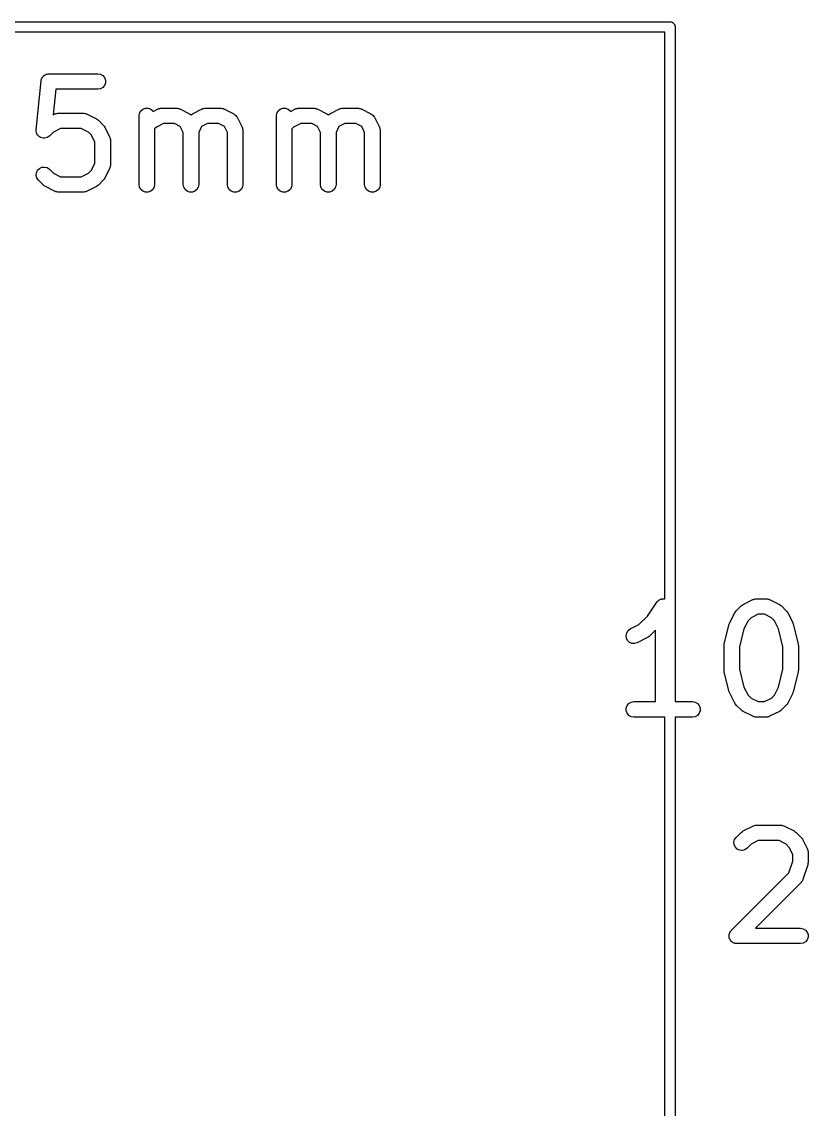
# Model space of a CAD drawing. Extents: x 128.4 to 190.5, y -130.4 to -95.9.
# Drawn here: x 144.17 to 151.8, y -115.04 to -104.47 of the extents above; entities that cross this region are included whole.
import ezdxf

# ---------------------------------------------------------------- set-up
doc = ezdxf.new("R2010")
doc.units = 0
doc.header["$MEASUREMENT"] = 0
doc.layers.add('BLACK', color=7, linetype='CONTINUOUS')

msp = doc.modelspace()

# ---------------------------------------------------------------- linework, layer by layer
at = {"layer": 'Black'}
for p, q in [((128.46, -104.473), (150.46, -104.473)), ((150.41, -104.573), (128.511, -104.573)), ((150.41, -110.079), (150.41, -104.573)), ((150.46, -104.473), (150.465, -104.474)), ((150.465, -104.474), (150.469, -104.474)), ((150.469, -104.474), (150.473, -104.475)), ((150.473, -104.475), (150.478, -104.476)), ((150.478, -104.476), (150.481, -104.478)), ((150.481, -104.478), (150.486, -104.48)), ((150.486, -104.48), (150.489, -104.483)), ((150.489, -104.483), (150.493, -104.485)), ((150.493, -104.485), (150.495, -104.488)), ((150.495, -104.488), (150.499, -104.491)), ((150.499, -104.491), (150.501, -104.495)), ((150.501, -104.495), (150.504, -104.498)), ((150.504, -104.498), (150.505, -104.502)), ((150.505, -104.502), (150.507, -104.506)), ((150.507, -104.506), (150.508, -104.51)), ((150.508, -104.51), (150.51, -104.514)), ((150.51, -104.514), (150.51, -104.519)), ((150.51, -104.519), (150.51, -104.523)), ((150.51, -104.523), (150.51, -111.077)), ((144.379, -104.998), (144.38, -104.996)), ((144.38, -104.996), (144.389, -104.991)), ((144.389, -104.991), (144.398, -104.985)), ((144.398, -104.985), (144.4, -104.985)), ((144.4, -104.985), (144.403, -104.983)), ((144.403, -104.983), (144.413, -104.981)), ((144.413, -104.981), (144.423, -104.979)), ((144.423, -104.979), (144.426, -104.979)), ((144.426, -104.979), (144.429, -104.979)), ((144.429, -104.979), (144.905, -104.979)), ((144.905, -104.979), (144.93, -104.983)), ((144.93, -104.983), (144.953, -104.996)), ((144.953, -104.996), (144.97, -105.016)), ((144.306, -105.522), (144.354, -105.046)), ((144.354, -105.046), (144.355, -105.043)), ((144.355, -105.041), (144.358, -105.031)), ((144.355, -105.043), (144.355, -105.041)), ((144.358, -105.031), (144.361, -105.021)), ((144.361, -105.021), (144.363, -105.019)), ((144.363, -105.019), (144.364, -105.016)), ((144.364, -105.016), (144.37, -105.008)), ((144.37, -105.008), (144.376, -105)), ((144.376, -105), (144.379, -104.998)), ((144.97, -105.091), (144.953, -105.111)), ((144.97, -105.016), (144.979, -105.041)), ((144.979, -105.067), (144.97, -105.091)), ((144.979, -105.041), (144.979, -105.067)), ((144.496, -105.129), (144.472, -105.377)), ((144.905, -105.129), (144.496, -105.129)), ((144.93, -105.124), (144.905, -105.129)), ((144.953, -105.111), (144.93, -105.124)), ((145.343, -105.322), (145.368, -105.313)), ((145.368, -105.313), (145.394, -105.313)), ((145.394, -105.313), (145.418, -105.322)), ((145.507, -105.315), (145.515, -105.312)), ((145.515, -105.312), (145.52, -105.313)), ((145.52, -105.313), (145.524, -105.312)), ((145.524, -105.312), (145.667, -105.312)), ((145.667, -105.312), (145.671, -105.313)), ((145.671, -105.313), (145.675, -105.312)), ((145.675, -105.312), (145.684, -105.315)), ((145.935, -105.315), (145.944, -105.312)), ((145.944, -105.312), (145.948, -105.313)), ((145.948, -105.313), (145.952, -105.312)), ((145.952, -105.312), (146.095, -105.312)), ((146.095, -105.312), (146.099, -105.313)), ((146.099, -105.313), (146.104, -105.312)), ((146.104, -105.312), (146.112, -105.315)), ((146.677, -105.322), (146.701, -105.313)), ((146.701, -105.313), (146.727, -105.313)), ((146.727, -105.313), (146.752, -105.322)), ((146.84, -105.315), (146.849, -105.312)), ((146.849, -105.312), (146.853, -105.313)), ((146.853, -105.313), (146.857, -105.312)), ((146.857, -105.312), (147, -105.312)), ((147, -105.312), (147.004, -105.313)), ((147.004, -105.313), (147.009, -105.312)), ((147.009, -105.312), (147.017, -105.315)), ((147.269, -105.315), (147.277, -105.312)), ((147.277, -105.312), (147.281, -105.313)), ((147.281, -105.313), (147.286, -105.312)), ((147.286, -105.312), (147.429, -105.312)), ((147.429, -105.312), (147.433, -105.313)), ((147.433, -105.313), (147.437, -105.312)), ((147.437, -105.312), (147.446, -105.315)), ((144.472, -105.377), (144.49, -105.368)), ((144.49, -105.368), (144.494, -105.366)), ((144.494, -105.366), (144.498, -105.364)), ((144.498, -105.364), (144.507, -105.363)), ((144.507, -105.363), (144.515, -105.36)), ((144.515, -105.36), (144.52, -105.36)), ((144.52, -105.36), (144.524, -105.36)), ((144.524, -105.36), (144.762, -105.36)), ((144.762, -105.36), (144.766, -105.36)), ((144.766, -105.36), (144.77, -105.36)), ((144.77, -105.36), (144.779, -105.363)), ((144.779, -105.363), (144.788, -105.364)), ((144.788, -105.364), (144.791, -105.366)), ((144.791, -105.366), (144.795, -105.368)), ((144.795, -105.368), (144.891, -105.415)), ((144.891, -105.415), (144.9, -105.422)), ((145.306, -105.387), (145.31, -105.361)), ((145.306, -106.054), (145.306, -105.387)), ((145.31, -105.361), (145.323, -105.339)), ((145.323, -105.339), (145.343, -105.322)), ((145.418, -105.322), (145.438, -105.339)), ((145.438, -105.339), (145.442, -105.344)), ((145.442, -105.344), (145.49, -105.32)), ((145.49, -105.32), (145.494, -105.319)), ((145.494, -105.319), (145.498, -105.316)), ((145.498, -105.316), (145.507, -105.315)), ((145.684, -105.315), (145.692, -105.316)), ((145.692, -105.316), (145.696, -105.319)), ((145.696, -105.319), (145.7, -105.32)), ((145.7, -105.32), (145.795, -105.368)), ((145.795, -105.368), (145.804, -105.374)), ((145.804, -105.374), (145.81, -105.378)), ((145.81, -105.378), (145.815, -105.374)), ((145.815, -105.374), (145.824, -105.368)), ((145.824, -105.368), (145.919, -105.32)), ((145.919, -105.32), (145.923, -105.319)), ((145.923, -105.319), (145.927, -105.316)), ((145.927, -105.316), (145.935, -105.315)), ((146.112, -105.315), (146.121, -105.316)), ((146.121, -105.316), (146.125, -105.319)), ((146.125, -105.319), (146.129, -105.32)), ((146.129, -105.32), (146.224, -105.368)), ((146.224, -105.368), (146.233, -105.374)), ((146.233, -105.374), (146.242, -105.38)), ((146.242, -105.38), (146.243, -105.382)), ((146.243, -105.382), (146.245, -105.383)), ((146.245, -105.383), (146.251, -105.392)), ((146.251, -105.392), (146.258, -105.401)), ((146.258, -105.401), (146.305, -105.496)), ((146.639, -105.387), (146.644, -105.361)), ((146.639, -106.054), (146.639, -105.387)), ((146.644, -105.361), (146.657, -105.339)), ((146.657, -105.339), (146.677, -105.322)), ((146.752, -105.322), (146.772, -105.339)), ((146.772, -105.339), (146.775, -105.344)), ((146.775, -105.344), (146.824, -105.32)), ((146.824, -105.32), (146.828, -105.319)), ((146.828, -105.319), (146.831, -105.316)), ((146.831, -105.316), (146.84, -105.315)), ((147.017, -105.315), (147.026, -105.316)), ((147.026, -105.316), (147.029, -105.319)), ((147.029, -105.319), (147.034, -105.32)), ((147.034, -105.32), (147.129, -105.368)), ((147.129, -105.368), (147.138, -105.374)), ((147.138, -105.374), (147.143, -105.378)), ((147.143, -105.378), (147.148, -105.374)), ((147.148, -105.374), (147.157, -105.368)), ((147.157, -105.368), (147.252, -105.32)), ((147.252, -105.32), (147.256, -105.319)), ((147.256, -105.319), (147.26, -105.316)), ((147.26, -105.316), (147.269, -105.315)), ((147.446, -105.315), (147.454, -105.316)), ((147.454, -105.316), (147.458, -105.319)), ((147.458, -105.319), (147.462, -105.32)), ((147.462, -105.32), (147.557, -105.368)), ((147.557, -105.368), (147.566, -105.374)), ((147.566, -105.374), (147.575, -105.38)), ((147.575, -105.38), (147.577, -105.382)), ((147.577, -105.382), (147.578, -105.383)), ((147.578, -105.383), (147.584, -105.392)), ((147.584, -105.392), (147.591, -105.401)), ((147.591, -105.401), (147.639, -105.496)), ((144.306, -105.523), (144.306, -105.522)), ((144.307, -105.536), (144.306, -105.523)), ((144.306, -105.523), (144.306, -105.523)), ((144.542, -105.51), (144.473, -105.544)), ((144.744, -105.51), (144.542, -105.51)), ((144.813, -105.544), (144.744, -105.51)), ((144.9, -105.422), (144.91, -105.429)), ((144.91, -105.429), (144.958, -105.477)), ((144.958, -105.477), (144.965, -105.487)), ((144.965, -105.487), (144.972, -105.496)), ((144.972, -105.496), (145.019, -105.592)), ((145.473, -105.496), (145.456, -105.513)), ((145.456, -105.513), (145.456, -106.054)), ((145.542, -105.462), (145.473, -105.496)), ((145.649, -105.462), (145.542, -105.462)), ((145.706, -105.49), (145.649, -105.462)), ((145.735, -105.548), (145.706, -105.49)), ((145.913, -105.49), (145.885, -105.548)), ((145.97, -105.462), (145.913, -105.49)), ((146.078, -105.462), (145.97, -105.462)), ((146.135, -105.49), (146.078, -105.462)), ((146.163, -105.548), (146.135, -105.49)), ((146.305, -105.496), (146.306, -105.5)), ((146.306, -105.5), (146.309, -105.504)), ((146.309, -105.504), (146.31, -105.513)), ((146.31, -105.513), (146.313, -105.521)), ((146.313, -105.521), (146.312, -105.526)), ((146.806, -105.496), (146.789, -105.513)), ((146.789, -105.513), (146.789, -106.054)), ((146.875, -105.462), (146.806, -105.496)), ((146.982, -105.462), (146.875, -105.462)), ((147.039, -105.49), (146.982, -105.462)), ((147.068, -105.548), (147.039, -105.49)), ((147.246, -105.49), (147.218, -105.548)), ((147.303, -105.462), (147.246, -105.49)), ((147.411, -105.462), (147.303, -105.462)), ((147.468, -105.49), (147.411, -105.462)), ((147.496, -105.548), (147.468, -105.49)), ((147.639, -105.496), (147.64, -105.5)), ((147.64, -105.5), (147.642, -105.504)), ((147.642, -105.504), (147.643, -105.513)), ((147.643, -105.513), (147.646, -105.521)), ((147.646, -105.521), (147.646, -105.526)), ((144.308, -105.548), (144.307, -105.536)), ((144.308, -105.549), (144.308, -105.548)), ((144.309, -105.549), (144.308, -105.549)), ((144.314, -105.561), (144.309, -105.549)), ((144.319, -105.572), (144.314, -105.561)), ((144.32, -105.573), (144.319, -105.572)), ((144.319, -105.572), (144.319, -105.572)), ((144.328, -105.582), (144.32, -105.573)), ((144.337, -105.591), (144.328, -105.582)), ((144.338, -105.591), (144.337, -105.591)), ((144.349, -105.597), (144.338, -105.591)), ((144.338, -105.591), (144.338, -105.591)), ((144.361, -105.602), (144.349, -105.597)), ((144.362, -105.602), (144.361, -105.602)), ((144.361, -105.602), (144.361, -105.602)), ((144.374, -105.603), (144.362, -105.602)), ((144.387, -105.605), (144.374, -105.603)), ((144.4, -105.601), (144.387, -105.605)), ((144.387, -105.605), (144.387, -105.605)), ((144.387, -105.605), (144.387, -105.605)), ((144.412, -105.598), (144.4, -105.601)), ((144.413, -105.598), (144.412, -105.598)), ((144.412, -105.598), (144.412, -105.598)), ((144.423, -105.591), (144.413, -105.598)), ((144.433, -105.584), (144.423, -105.591)), ((144.434, -105.583), (144.433, -105.584)), ((144.473, -105.544), (144.434, -105.583)), ((144.434, -105.583), (144.434, -105.583)), ((144.843, -105.574), (144.813, -105.544)), ((144.877, -105.643), (144.843, -105.574)), ((145.019, -105.592), (145.021, -105.596)), ((145.021, -105.596), (145.023, -105.599)), ((145.023, -105.599), (145.024, -105.608)), ((145.024, -105.608), (145.027, -105.616)), ((145.027, -105.616), (145.027, -105.621)), ((145.027, -105.621), (145.027, -105.625)), ((145.027, -105.625), (145.027, -105.863)), ((145.735, -106.054), (145.735, -105.548)), ((145.885, -105.548), (145.885, -106.054)), ((146.163, -106.054), (146.163, -105.548)), ((146.312, -105.526), (146.313, -105.53)), ((146.313, -105.53), (146.313, -106.054)), ((147.068, -106.054), (147.068, -105.548)), ((147.218, -105.548), (147.218, -106.054)), ((147.496, -106.054), (147.496, -105.548)), ((147.646, -105.526), (147.646, -105.53)), ((147.646, -105.53), (147.646, -106.054)), ((144.877, -105.845), (144.877, -105.643)), ((144.306, -105.965), (144.309, -105.939)), ((144.309, -105.939), (144.32, -105.915)), ((144.32, -105.915), (144.338, -105.897)), ((144.338, -105.897), (144.362, -105.886)), ((144.362, -105.886), (144.387, -105.884)), ((144.387, -105.884), (144.413, -105.89)), ((144.413, -105.89), (144.434, -105.905)), ((144.434, -105.905), (144.473, -105.944)), ((144.473, -105.944), (144.542, -105.979)), ((144.744, -105.979), (144.813, -105.944)), ((144.813, -105.944), (144.843, -105.914)), ((144.843, -105.914), (144.877, -105.845)), ((145.019, -105.897), (144.972, -105.992)), ((145.021, -105.893), (145.019, -105.897)), ((145.023, -105.889), (145.021, -105.893)), ((145.024, -105.88), (145.023, -105.889)), ((145.027, -105.872), (145.024, -105.88)), ((145.027, -105.863), (145.027, -105.867)), ((145.027, -105.867), (145.027, -105.872)), ((144.313, -105.99), (144.306, -105.965)), ((144.328, -106.011), (144.313, -105.99)), ((144.376, -106.059), (144.328, -106.011)), ((144.542, -105.979), (144.744, -105.979)), ((144.958, -106.011), (144.91, -106.059)), ((144.965, -106.002), (144.958, -106.011)), ((144.972, -105.992), (144.965, -106.002)), ((144.385, -106.066), (144.376, -106.059)), ((144.395, -106.073), (144.385, -106.066)), ((144.49, -106.121), (144.395, -106.073)), ((144.494, -106.122), (144.49, -106.121)), ((144.498, -106.124), (144.494, -106.122)), ((144.507, -106.126), (144.498, -106.124)), ((144.515, -106.128), (144.507, -106.126)), ((144.52, -106.128), (144.515, -106.128)), ((144.524, -106.129), (144.52, -106.128)), ((144.762, -106.129), (144.524, -106.129)), ((144.766, -106.128), (144.762, -106.129)), ((144.77, -106.128), (144.766, -106.128)), ((144.779, -106.126), (144.77, -106.128)), ((144.788, -106.124), (144.779, -106.126)), ((144.791, -106.122), (144.788, -106.124)), ((144.795, -106.121), (144.791, -106.122)), ((144.891, -106.073), (144.795, -106.121)), ((144.9, -106.066), (144.891, -106.073)), ((144.91, -106.059), (144.9, -106.066)), ((145.31, -106.079), (145.306, -106.054)), ((145.323, -106.102), (145.31, -106.079)), ((145.343, -106.119), (145.323, -106.102)), ((145.368, -106.128), (145.343, -106.119)), ((145.394, -106.128), (145.368, -106.128)), ((145.418, -106.119), (145.394, -106.128)), ((145.438, -106.102), (145.418, -106.119)), ((145.451, -106.079), (145.438, -106.102)), ((145.456, -106.054), (145.451, -106.079)), ((145.739, -106.079), (145.735, -106.054)), ((145.752, -106.102), (145.739, -106.079)), ((145.772, -106.119), (145.752, -106.102)), ((145.796, -106.128), (145.772, -106.119)), ((145.823, -106.128), (145.796, -106.128)), ((145.847, -106.119), (145.823, -106.128)), ((145.867, -106.102), (145.847, -106.119)), ((145.88, -106.079), (145.867, -106.102)), ((145.885, -106.054), (145.88, -106.079)), ((146.168, -106.079), (146.163, -106.054)), ((146.181, -106.102), (146.168, -106.079)), ((146.201, -106.119), (146.181, -106.102)), ((146.225, -106.128), (146.201, -106.119)), ((146.251, -106.128), (146.225, -106.128)), ((146.276, -106.119), (146.251, -106.128)), ((146.296, -106.102), (146.276, -106.119)), ((146.309, -106.079), (146.296, -106.102)), ((146.313, -106.054), (146.309, -106.079)), ((146.644, -106.079), (146.639, -106.054)), ((146.657, -106.102), (146.644, -106.079)), ((146.677, -106.119), (146.657, -106.102)), ((146.701, -106.128), (146.677, -106.119)), ((146.727, -106.128), (146.701, -106.128)), ((146.752, -106.119), (146.727, -106.128)), ((146.772, -106.102), (146.752, -106.119)), ((146.785, -106.079), (146.772, -106.102)), ((146.789, -106.054), (146.785, -106.079)), ((147.072, -106.079), (147.068, -106.054)), ((147.085, -106.102), (147.072, -106.079)), ((147.105, -106.119), (147.085, -106.102)), ((147.13, -106.128), (147.105, -106.119)), ((147.156, -106.128), (147.13, -106.128)), ((147.18, -106.119), (147.156, -106.128)), ((147.2, -106.102), (147.18, -106.119)), ((147.213, -106.079), (147.2, -106.102)), ((147.218, -106.054), (147.213, -106.079)), ((147.501, -106.079), (147.496, -106.054)), ((147.514, -106.102), (147.501, -106.079)), ((147.534, -106.119), (147.514, -106.102)), ((147.558, -106.128), (147.534, -106.119)), ((147.584, -106.128), (147.558, -106.128)), ((147.609, -106.119), (147.584, -106.128)), ((147.629, -106.102), (147.609, -106.119)), ((147.642, -106.079), (147.629, -106.102)), ((147.646, -106.054), (147.642, -106.079)), ((150.242, -110.247), (150.333, -110.111)), ((150.333, -110.111), (150.336, -110.108)), ((150.336, -110.108), (150.338, -110.104)), ((150.338, -110.104), (150.345, -110.098)), ((150.345, -110.098), (150.351, -110.092)), ((150.351, -110.092), (150.355, -110.09)), ((150.355, -110.09), (150.358, -110.087)), ((150.358, -110.087), (150.366, -110.084)), ((150.366, -110.084), (150.374, -110.08)), ((150.374, -110.08), (150.378, -110.08)), ((150.378, -110.08), (150.382, -110.079)), ((150.382, -110.079), (150.391, -110.079)), ((150.391, -110.079), (150.4, -110.078)), ((150.4, -110.078), (150.404, -110.079)), ((150.404, -110.079), (150.408, -110.079)), ((150.408, -110.079), (150.41, -110.079)), ((151.104, -110.195), (151.152, -110.147)), ((151.152, -110.147), (151.162, -110.14)), ((151.162, -110.14), (151.171, -110.133)), ((151.171, -110.133), (151.266, -110.085)), ((151.266, -110.085), (151.271, -110.084)), ((151.271, -110.084), (151.274, -110.082)), ((151.274, -110.082), (151.283, -110.08)), ((151.283, -110.08), (151.291, -110.078)), ((151.291, -110.078), (151.296, -110.078)), ((151.296, -110.078), (151.3, -110.077)), ((151.3, -110.077), (151.395, -110.077)), ((151.395, -110.077), (151.399, -110.078)), ((151.399, -110.078), (151.404, -110.078)), ((151.404, -110.078), (151.412, -110.08)), ((151.412, -110.08), (151.421, -110.082)), ((151.421, -110.082), (151.425, -110.084)), ((151.425, -110.084), (151.429, -110.085)), ((151.429, -110.085), (151.524, -110.133)), ((151.524, -110.133), (151.534, -110.14)), ((151.534, -110.14), (151.544, -110.147)), ((151.544, -110.147), (151.591, -110.195)), ((150.16, -110.329), (150.242, -110.247)), ((151.042, -110.309), (151.09, -110.214)), ((151.09, -110.214), (151.097, -110.204)), ((151.097, -110.204), (151.104, -110.195)), ((151.249, -110.262), (151.219, -110.292)), ((151.318, -110.227), (151.249, -110.262)), ((151.378, -110.227), (151.318, -110.227)), ((151.446, -110.262), (151.378, -110.227)), ((151.476, -110.292), (151.446, -110.262)), ((151.591, -110.195), (151.598, -110.204)), ((151.598, -110.204), (151.605, -110.214)), ((151.605, -110.214), (151.653, -110.309)), ((150.055, -110.387), (150.076, -110.371)), ((150.076, -110.371), (150.16, -110.329)), ((150.32, -110.381), (150.258, -110.444)), ((150.32, -111.077), (150.32, -110.381)), ((150.989, -110.515), (151.037, -110.325)), ((151.037, -110.325), (151.04, -110.317)), ((151.04, -110.317), (151.042, -110.309)), ((151.18, -110.369), (151.137, -110.543)), ((151.219, -110.292), (151.18, -110.369)), ((151.515, -110.369), (151.476, -110.292)), ((151.558, -110.543), (151.515, -110.369)), ((151.653, -110.309), (151.655, -110.317)), ((151.655, -110.317), (151.658, -110.325)), ((151.658, -110.325), (151.706, -110.515)), ((150.035, -110.434), (150.041, -110.408)), ((150.038, -110.459), (150.035, -110.434)), ((150.049, -110.483), (150.038, -110.459)), ((150.041, -110.408), (150.055, -110.387)), ((150.068, -110.501), (150.049, -110.483)), ((150.238, -110.458), (150.143, -110.505)), ((150.248, -110.45), (150.238, -110.458)), ((150.258, -110.444), (150.248, -110.45)), ((150.092, -110.511), (150.068, -110.501)), ((150.118, -110.513), (150.092, -110.511)), ((150.143, -110.505), (150.118, -110.513)), ((150.987, -110.533), (150.988, -110.524)), ((150.987, -110.771), (150.987, -110.533)), ((150.988, -110.524), (150.989, -110.515)), ((151.137, -110.543), (151.137, -110.762)), ((151.558, -110.762), (151.558, -110.543)), ((151.706, -110.515), (151.707, -110.524)), ((151.707, -110.524), (151.708, -110.533)), ((151.708, -110.533), (151.708, -110.771)), ((150.988, -110.78), (150.987, -110.771)), ((150.989, -110.79), (150.988, -110.78)), ((151.037, -110.98), (150.989, -110.79)), ((151.137, -110.762), (151.18, -110.936)), ((151.515, -110.936), (151.558, -110.762)), ((151.706, -110.79), (151.658, -110.98)), ((151.707, -110.78), (151.706, -110.79)), ((151.708, -110.771), (151.707, -110.78)), ((151.04, -110.988), (151.037, -110.98)), ((151.042, -110.995), (151.04, -110.988)), ((151.09, -111.091), (151.042, -110.995)), ((151.18, -110.936), (151.219, -111.013)), ((151.219, -111.013), (151.249, -111.043)), ((151.446, -111.043), (151.476, -111.013)), ((151.476, -111.013), (151.515, -110.936)), ((151.653, -110.995), (151.605, -111.091)), ((151.655, -110.988), (151.653, -110.995)), ((151.658, -110.98), (151.655, -110.988)), ((150.036, -111.139), (150.045, -111.115)), ((150.045, -111.115), (150.061, -111.095)), ((150.061, -111.095), (150.084, -111.082)), ((150.084, -111.082), (150.11, -111.077)), ((150.11, -111.077), (150.32, -111.077)), ((150.51, -111.077), (150.681, -111.077)), ((150.681, -111.077), (150.707, -111.082)), ((150.707, -111.082), (150.729, -111.095)), ((150.729, -111.095), (150.746, -111.115)), ((150.746, -111.115), (150.755, -111.139)), ((151.097, -111.1), (151.09, -111.091)), ((151.104, -111.11), (151.097, -111.1)), ((151.152, -111.158), (151.104, -111.11)), ((151.249, -111.043), (151.318, -111.077)), ((151.318, -111.077), (151.378, -111.077)), ((151.378, -111.077), (151.446, -111.043)), ((151.591, -111.11), (151.544, -111.158)), ((151.598, -111.1), (151.591, -111.11)), ((151.605, -111.091), (151.598, -111.1)), ((150.036, -111.165), (150.036, -111.139)), ((150.045, -111.19), (150.036, -111.165)), ((150.061, -111.21), (150.045, -111.19)), ((150.084, -111.223), (150.061, -111.21)), ((150.11, -111.227), (150.084, -111.223)), ((150.41, -111.227), (150.11, -111.227)), ((150.41, -120.473), (150.41, -111.227)), ((150.681, -111.227), (150.51, -111.227)), ((150.51, -111.227), (150.51, -120.523)), ((150.707, -111.223), (150.681, -111.227)), ((150.729, -111.21), (150.707, -111.223)), ((150.746, -111.19), (150.729, -111.21)), ((150.755, -111.165), (150.746, -111.19)), ((150.755, -111.139), (150.755, -111.165)), ((151.162, -111.165), (151.152, -111.158)), ((151.171, -111.172), (151.162, -111.165)), ((151.266, -111.219), (151.171, -111.172)), ((151.271, -111.221), (151.266, -111.219)), ((151.274, -111.223), (151.271, -111.221)), ((151.283, -111.224), (151.274, -111.223)), ((151.291, -111.227), (151.283, -111.224)), ((151.296, -111.227), (151.291, -111.227)), ((151.3, -111.227), (151.296, -111.227)), ((151.395, -111.227), (151.3, -111.227)), ((151.399, -111.227), (151.395, -111.227)), ((151.404, -111.227), (151.399, -111.227)), ((151.412, -111.224), (151.404, -111.227)), ((151.421, -111.223), (151.412, -111.224)), ((151.425, -111.221), (151.421, -111.223)), ((151.429, -111.219), (151.425, -111.221)), ((151.524, -111.172), (151.429, -111.219)), ((151.534, -111.165), (151.524, -111.172)), ((151.544, -111.158), (151.534, -111.165)), ((151.266, -112.285), (151.271, -112.284)), ((151.271, -112.284), (151.274, -112.282)), ((151.274, -112.282), (151.283, -112.28)), ((151.283, -112.28), (151.291, -112.278)), ((151.291, -112.278), (151.296, -112.278)), ((151.296, -112.278), (151.3, -112.277)), ((151.3, -112.277), (151.538, -112.277)), ((151.538, -112.277), (151.542, -112.278)), ((151.542, -112.278), (151.547, -112.278)), ((151.547, -112.278), (151.555, -112.28)), ((151.555, -112.28), (151.564, -112.282)), ((151.564, -112.282), (151.567, -112.284)), ((151.567, -112.284), (151.572, -112.285)), ((151.104, -112.395), (151.152, -112.347)), ((151.152, -112.347), (151.162, -112.34)), ((151.162, -112.34), (151.171, -112.333)), ((151.171, -112.333), (151.266, -112.285)), ((151.572, -112.285), (151.667, -112.333)), ((151.667, -112.333), (151.677, -112.34)), ((151.677, -112.34), (151.686, -112.347)), ((151.686, -112.347), (151.734, -112.395)), ((151.082, -112.441), (151.089, -112.416)), ((151.085, -112.467), (151.082, -112.441)), ((151.096, -112.491), (151.085, -112.467)), ((151.089, -112.416), (151.104, -112.395)), ((151.114, -112.509), (151.096, -112.491)), ((151.249, -112.462), (151.21, -112.501)), ((151.318, -112.427), (151.249, -112.462)), ((151.52, -112.427), (151.318, -112.427)), ((151.589, -112.462), (151.52, -112.427)), ((151.619, -112.492), (151.589, -112.462)), ((151.654, -112.561), (151.619, -112.492)), ((151.734, -112.395), (151.741, -112.404)), ((151.741, -112.404), (151.748, -112.414)), ((151.748, -112.414), (151.796, -112.509)), ((151.138, -112.52), (151.114, -112.509)), ((151.164, -112.522), (151.138, -112.52)), ((151.189, -112.516), (151.164, -112.522)), ((151.21, -112.501), (151.189, -112.516)), ((151.654, -112.626), (151.654, -112.561)), ((151.796, -112.509), (151.797, -112.513)), ((151.797, -112.513), (151.799, -112.517)), ((151.799, -112.517), (151.801, -112.526)), ((151.801, -112.526), (151.803, -112.534)), ((151.803, -112.534), (151.803, -112.539)), ((151.803, -112.539), (151.804, -112.543)), ((151.804, -112.543), (151.804, -112.638)), ((151.615, -112.74), (151.654, -112.626)), ((151.8, -112.662), (151.752, -112.805)), ((151.801, -112.65), (151.8, -112.662)), ((151.804, -112.638), (151.801, -112.65)), ((151.056, -113.299), (151.615, -112.74)), ((151.75, -112.808), (151.749, -112.813)), ((151.752, -112.805), (151.75, -112.808)), ((151.734, -112.834), (151.291, -113.277)), ((151.736, -112.83), (151.734, -112.834)), ((151.74, -112.828), (151.736, -112.83)), ((151.744, -112.82), (151.74, -112.828)), ((151.749, -112.813), (151.744, -112.82)), ((151.036, -113.339), (151.039, -113.33)), ((151.036, -113.343), (151.036, -113.339)), ((151.039, -113.33), (151.042, -113.321)), ((151.042, -113.321), (151.043, -113.318)), ((151.043, -113.318), (151.045, -113.315)), ((151.045, -113.315), (151.051, -113.307)), ((151.051, -113.307), (151.056, -113.299)), ((151.291, -113.277), (151.729, -113.277)), ((151.729, -113.277), (151.754, -113.282)), ((151.754, -113.282), (151.777, -113.295)), ((151.777, -113.295), (151.794, -113.315)), ((151.794, -113.315), (151.802, -113.339)), ((151.802, -113.339), (151.802, -113.365)), ((151.035, -113.346), (151.036, -113.343)), ((151.036, -113.356), (151.035, -113.346)), ((151.036, -113.365), (151.036, -113.356)), ((151.037, -113.369), (151.036, -113.365)), ((151.037, -113.372), (151.037, -113.369)), ((151.041, -113.381), (151.037, -113.372)), ((151.045, -113.39), (151.041, -113.381)), ((151.047, -113.392), (151.045, -113.39)), ((151.048, -113.395), (151.047, -113.392)), ((151.055, -113.402), (151.048, -113.395)), ((151.061, -113.41), (151.055, -113.402)), ((151.064, -113.411), (151.061, -113.41)), ((151.067, -113.414), (151.064, -113.411)), ((151.075, -113.418), (151.067, -113.414)), ((151.084, -113.423), (151.075, -113.418)), ((151.087, -113.423), (151.084, -113.423)), ((151.09, -113.425), (151.087, -113.423)), ((151.1, -113.426), (151.09, -113.425)), ((151.11, -113.427), (151.1, -113.426)), ((151.729, -113.427), (151.11, -113.427)), ((151.754, -113.423), (151.729, -113.427)), ((151.777, -113.41), (151.754, -113.423)), ((151.794, -113.39), (151.777, -113.41)), ((151.802, -113.365), (151.794, -113.39))]:
    msp.add_line(p, q, dxfattribs=at)

doc.saveas('drawing.dxf')
